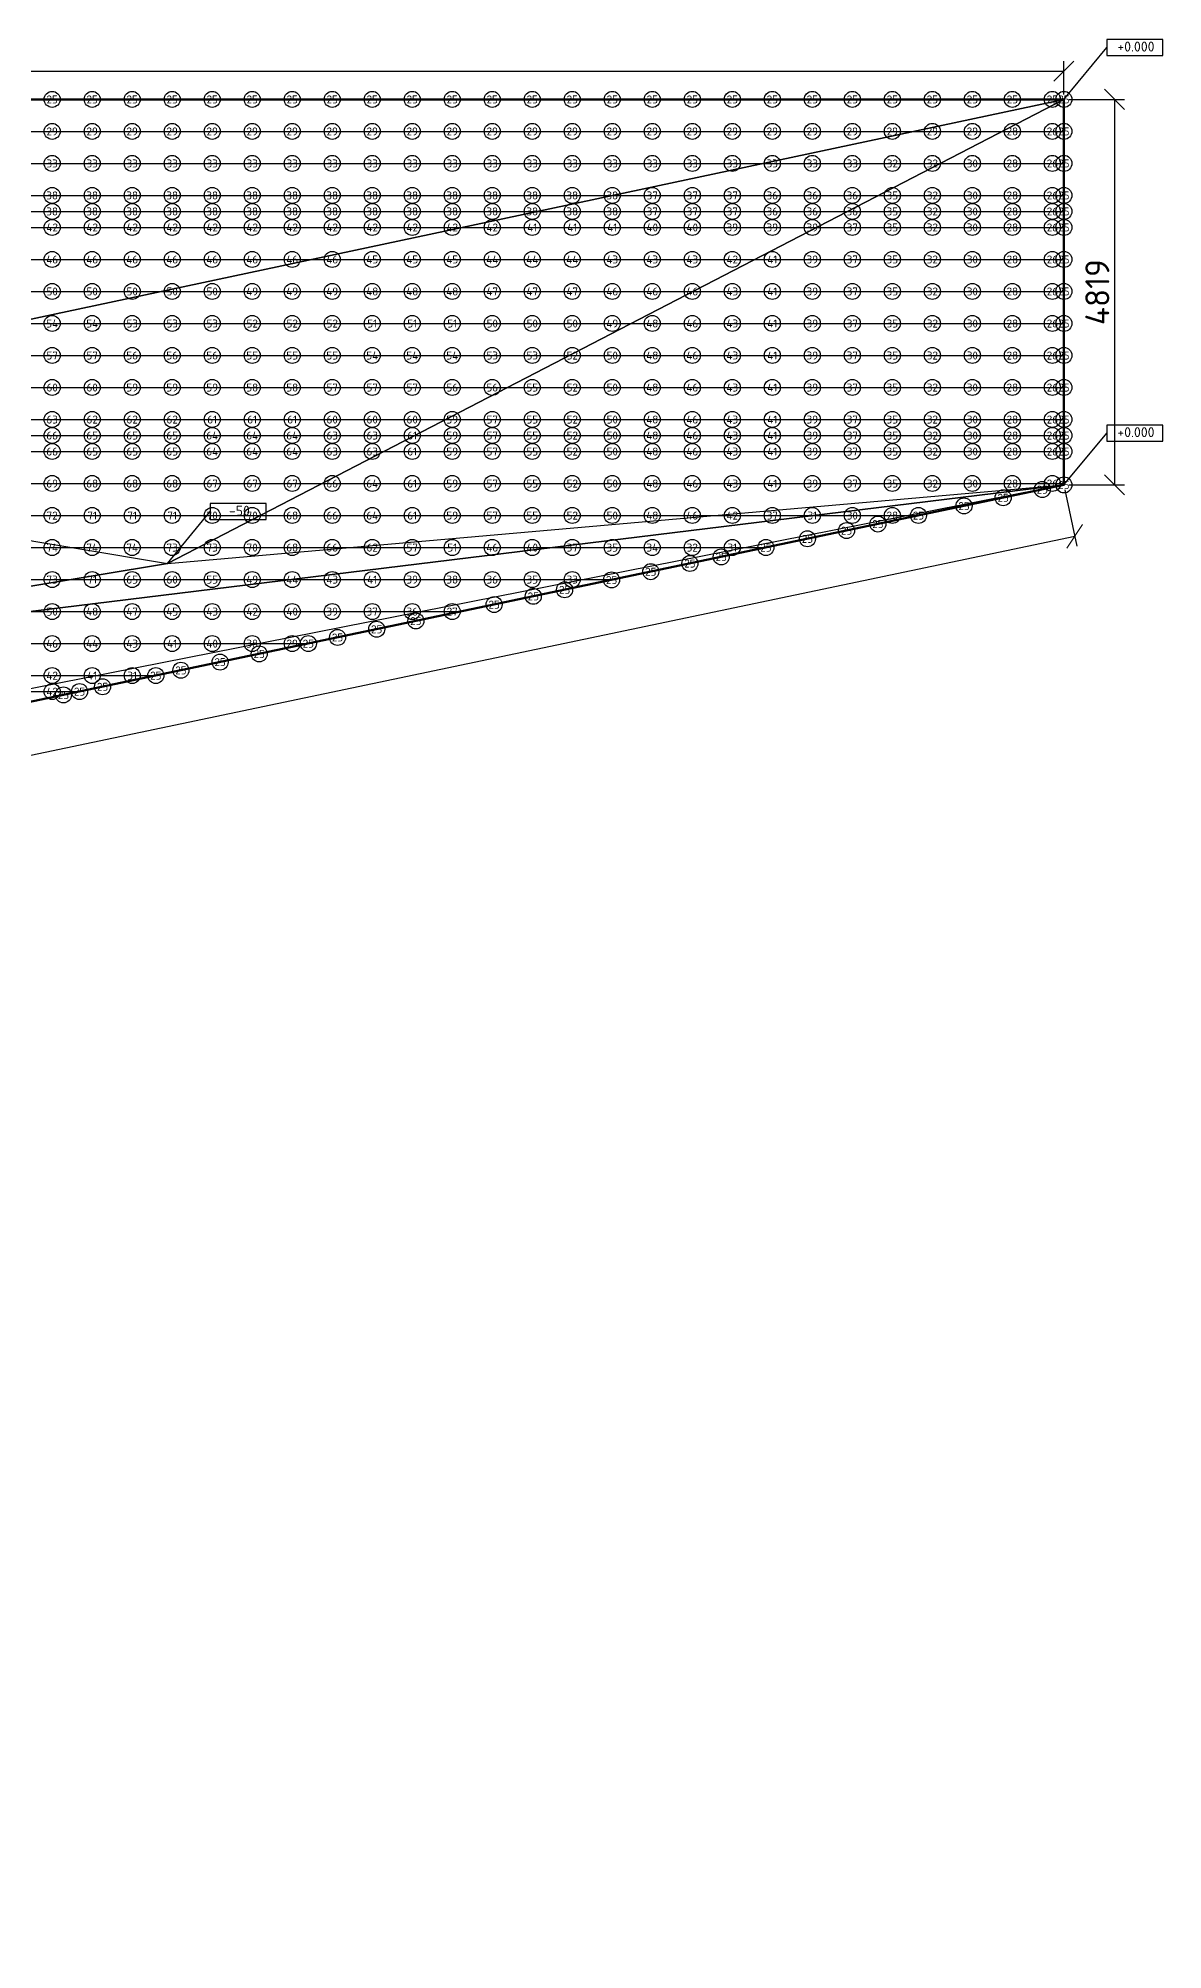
# Model space of a CAD drawing. Header units: millimetres. Extents: x 3543 to 412546, y -146359 to 38454.
# Drawn here: x 286185 to 300239, y -45965 to -22078 of the extents above; entities that cross this region are included whole.
import ezdxf
from ezdxf.enums import TextEntityAlignment as Align

# ---------------------------------------------------------------- set-up
doc = ezdxf.new("R2010")
doc.units = ezdxf.units.MM
doc.layers.add('контур', color=1, linetype='Continuous', lineweight=50)
doc.layers.add('размеры', color=7, linetype='Continuous', lineweight=5)
for name, color, linetype in [('линии_высот', 4, 'Continuous'), ('опоры_текстvb', 7, 'Continuous'), ('опорыvb', 7, 'Continuous'), ('сеткаvb', 8, 'Continuous')]:
    doc.layers.add(name, color=color, linetype=linetype)
doc.styles.add('isocpeur', font='isocpeur.ttf')
doc.dimstyles.new('ISO-25', dxfattribs={"dimtxt": 2.5, "dimasz": 2.5, "dimexe": 1.25, "dimexo": 0.625, "dimtad": 1, "dimdec": 0, "dimtxsty": 'isocpeur', "dimblk": 'OBLIQUE', "dimcen": 2.5, "dimadec": 0, "dimazin": 0, "dimtfac": 1, "dimtdec": 0, "dimtmove": 0, "dimatfit": 3, "dimfxl": 1, "dimarcsym": 0})

# ---------------------------------------------------------------- blocks, each defined once
blk = doc.blocks.new('otmetka_oporvb')
at = {"linetype": 'ByBlock', "lineweight": -2}
blk.add_hatch(color=0, dxfattribs=at).paths.add_polyline_path([(-38, -32, 1), (38, 32, 1)])
at = {"color": 0, "linetype": 'ByBlock', "lineweight": -2}
blk.add_line((0, 0), (2142, 2596), dxfattribs=at)
at = {"color": 0}
blk.add_lwpolyline([(2142, 2196), (4942, 2196), (4942, 2996), (2142, 2996)], close=True, dxfattribs=at)
at = {"color": 0, "linetype": 'ByBlock', "lineweight": -2, "style": 'isocpeur'}
blk.add_attdef('OTM', text='', height=500, dxfattribs=at).set_placement((3600, 2639), align=Align.MIDDLE_CENTER)
blk = doc.blocks.new('opor_symbPRO')
at = {"color": 0, "ltscale": 20}
blk.add_circle((0, 0), 100, dxfattribs=at)
at = {"layer": 'опоры_текстvb', "color": 0, "linetype": 'ByBlock', "lineweight": -2, "style": 'isocpeur'}
blk.add_attdef('COL', text='', height=100, dxfattribs=at).set_placement((0, -1), align=Align.MIDDLE_CENTER)
blk = doc.blocks.new('_OBLIQUE')
at = {"color": 0, "linetype": 'ByBlock'}
blk.add_line((-0.5, -0.5), (0.5, 0.5), dxfattribs=at)
blk = doc.blocks.new('*D35')
at = {"layer": 'Defpoints', "color": 0, "transparency": 16777216}
for p in [(299003, -22488), (261341, -22842), (299003, -22842)]:
    blk.add_point(p, dxfattribs=at)
at = {"layer": 'размеры', "color": 0, "lineweight": -2, "transparency": 16777216}
for p, q in [((261341, -22780), (261341, -22363)), ((299003, -22780), (299003, -22363)), ((261341, -22488), (299003, -22488))]:
    blk.add_line(p, q, dxfattribs=at)
at = {"layer": 'размеры', "color": 0, "lineweight": -2, "transparency": 16777216, "xscale": 250, "yscale": 250, "zscale": 250, "rotation": 180}
blk.add_blockref('_OBLIQUE', (261341, -22488), dxfattribs=at)
at = {"layer": 'размеры', "color": 0, "lineweight": -2, "transparency": 16777216, "xscale": 250, "yscale": 250, "zscale": 250}
blk.add_blockref('_OBLIQUE', (299003, -22488), dxfattribs=at)
at = {"layer": 'размеры', "color": 0, "transparency": 16777216, "insert": (280172, -22275), "char_height": 300, "attachment_point": 5, "style": 'isocpeur'}
blk.add_mtext('37662', dxfattribs=at)
blk = doc.blocks.new('*D36')
at = {"layer": 'Defpoints', "color": 0, "transparency": 16777216}
for p in [(299003, -22842), (299003, -27661), (299634, -27661)]:
    blk.add_point(p, dxfattribs=at)
at = {"layer": 'размеры', "color": 0, "lineweight": -2, "transparency": 16777216}
for p, q in [((299066, -22842), (299759, -22842)), ((299634, -22842), (299634, -27661)), ((299066, -27661), (299759, -27661))]:
    blk.add_line(p, q, dxfattribs=at)
at = {"layer": 'размеры', "color": 0, "lineweight": -2, "transparency": 16777216, "xscale": 250, "yscale": 250, "zscale": 250}
for p, rotation in [((299634, -22842), 90), ((299634, -27661), 270)]:
    blk.add_blockref('_OBLIQUE', p, dxfattribs=dict(at, rotation=rotation))
at = {"layer": 'размеры', "color": 0, "transparency": 16777216, "insert": (299421, -25251), "char_height": 300, "attachment_point": 5, "rotation": 90, "style": 'isocpeur'}
blk.add_mtext('4819', dxfattribs=at)
blk = doc.blocks.new('*D37')
at = {"layer": 'Defpoints', "color": 0, "transparency": 16777216}
for p in [(299003, -27661), (215545, -45174), (215680, -45817)]:
    blk.add_point(p, dxfattribs=at)
at = {"layer": 'размеры', "color": 0, "lineweight": -2, "transparency": 16777216}
for p, q in [((299016, -27722), (299164, -28426)), ((299138, -28304), (215680, -45817)), ((215558, -45235), (215706, -45939))]:
    blk.add_line(p, q, dxfattribs=at)
at = {"layer": 'размеры', "color": 0, "lineweight": -2, "transparency": 16777216, "xscale": 250, "yscale": 250, "zscale": 250}
for p, rotation in [((299138, -28304), 11.85098422200823), ((215680, -45817), 191.8509842220083)]:
    blk.add_blockref('_OBLIQUE', p, dxfattribs=dict(at, rotation=rotation))
at = {"layer": 'размеры', "color": 0, "transparency": 16777216, "insert": (257365, -36852), "char_height": 300, "attachment_point": 5, "rotation": 11.851, "style": 'isocpeur'}
blk.add_mtext('85276', dxfattribs=at)

msp = doc.modelspace()

# ---------------------------------------------------------------- linework, layer by layer
at = {"layer": 'контур', "linetype": 'Continuous'}
msp.add_lwpolyline([(215545, -45173.6), (210858.8, -22842.2), (229841.6, -22842.2), (229841.6, -32939.6), (261341.5, -32939.6), (261341.5, -22842.2), (299003.2, -22842.2), (299003.2, -27660.7)], close=True, dxfattribs=at)
at = {"layer": 'линии_высот'}
msp.add_line((215545, -45173.6), (299003.2, -27660.7), dxfattribs=at)
for points in [[(261341.5, -22842.2), (278807.8, -27138), (299003.2, -22842.2)], [(278807.8, -27138), (287798.8, -28642.6), (299003.2, -22842.2)], [(287798.8, -28642.6), (299003.2, -27660.7), (299003.2, -22842.2)], [(278805.8, -30132.2), (278807.8, -27138), (287798.8, -28642.6)], [(252298.9, -36875.6), (215545, -45173.6), (299003.2, -27660.7)], [(252298.9, -36875.6), (278805.8, -30132.2), (299003.2, -27660.7)], [(278805.8, -30132.2), (287798.8, -28642.6), (299003.2, -27660.7)]]:
    msp.add_lwpolyline(points, close=True, dxfattribs=at)
at = {"layer": 'сеткаvb'}
for p, q in [((261341.5, -22842.2), (299003.2, -22842.2)), ((261341.5, -23242.2), (299003.2, -23242.2)), ((261341.5, -23642.2), (299003.2, -23642.2)), ((261341.5, -24042.2), (299003.2, -24042.2)), ((261341.5, -24242.2), (299003.2, -24242.2)), ((261341.5, -24442.2), (299003.2, -24442.2)), ((269815.3, -24842.2), (299003.2, -24842.2)), ((269815.3, -25242.2), (299003.2, -25242.2)), ((269815.3, -25642.2), (299003.2, -25642.2)), ((269815.3, -26042.2), (299003.2, -26042.2)), ((269815.3, -26442.2), (299003.2, -26442.2)), ((269815.3, -26842.2), (299003.2, -26842.2)), ((269815.3, -27042.2), (299003.2, -27042.2)), ((269815.3, -27242.2), (299003.2, -27242.2)), ((269815.3, -27642.2), (299003.2, -27642.2)), ((269815.3, -28042.2), (297185.4, -28042.2)), ((269815.3, -28442.2), (295279.2, -28442.2)), ((261341.5, -28842.2), (293372.9, -28842.2)), ((261341.5, -29242.2), (291466.7, -29242.2)), ((261341.5, -29642.2), (289560.5, -29642.2)), ((261341.5, -30042.2), (287654.3, -30042.2)), ((261341.5, -30242.2), (286701.2, -30242.2))]:
    msp.add_line(p, q, dxfattribs=at)

# ---------------------------------------------------------------- block references
at = {"xscale": 0.25, "yscale": 0.25, "zscale": 0.25}
for p, values in [((299003.2, -22842.2), {'OTM': '+0.000'}), ((299003.2, -27660.7), {'OTM': '+0.000'}), ((287798.8, -28642.6), {'OTM': '-50'})]:
    msp.add_blockref('otmetka_oporvb', p, dxfattribs=at).add_auto_attribs(values)
at = {"layer": 'опорыvb', "color": 1}
for p, values in [((286358.8, -22842.2), {'COL': '25'}), ((286858.8, -22842.2), {'COL': '25'}), ((287358.8, -22842.2), {'COL': '25'}), ((287858.8, -22842.2), {'COL': '25'}), ((288358.8, -22842.2), {'COL': '25'}), ((288858.8, -22842.2), {'COL': '25'}), ((289358.8, -22842.2), {'COL': '25'}), ((289858.8, -22842.2), {'COL': '25'}), ((290358.8, -22842.2), {'COL': '25'}), ((290858.8, -22842.2), {'COL': '25'}), ((291358.8, -22842.2), {'COL': '25'}), ((291858.8, -22842.2), {'COL': '25'}), ((292358.8, -22842.2), {'COL': '25'}), ((292858.8, -22842.2), {'COL': '25'}), ((293358.8, -22842.2), {'COL': '25'}), ((293858.8, -22842.2), {'COL': '25'}), ((294358.8, -22842.2), {'COL': '25'}), ((294858.8, -22842.2), {'COL': '25'}), ((295358.8, -22842.2), {'COL': '25'}), ((295858.8, -22842.2), {'COL': '25'}), ((296358.8, -22842.2), {'COL': '25'}), ((296858.8, -22842.2), {'COL': '25'}), ((297358.8, -22842.2), {'COL': '25'}), ((297858.8, -22842.2), {'COL': '25'}), ((298358.8, -22842.2), {'COL': '25'}), ((298858.8, -22842.2), {'COL': '25'}), ((299003.2, -22842.2), {'COL': '25'}), ((286358.8, -23242.2), {'COL': '29'}), ((286858.8, -23242.2), {'COL': '29'}), ((287358.8, -23242.2), {'COL': '29'}), ((287858.8, -23242.2), {'COL': '29'}), ((288358.8, -23242.2), {'COL': '29'}), ((288858.8, -23242.2), {'COL': '29'}), ((289358.8, -23242.2), {'COL': '29'}), ((289858.8, -23242.2), {'COL': '29'}), ((290358.8, -23242.2), {'COL': '29'}), ((290858.8, -23242.2), {'COL': '29'}), ((291358.8, -23242.2), {'COL': '29'}), ((291858.8, -23242.2), {'COL': '29'}), ((292358.8, -23242.2), {'COL': '29'}), ((292858.8, -23242.2), {'COL': '29'}), ((293358.8, -23242.2), {'COL': '29'}), ((293858.8, -23242.2), {'COL': '29'}), ((294358.8, -23242.2), {'COL': '29'}), ((294858.8, -23242.2), {'COL': '29'}), ((295358.8, -23242.2), {'COL': '29'}), ((295858.8, -23242.2), {'COL': '29'}), ((296358.8, -23242.2), {'COL': '29'}), ((296858.8, -23242.2), {'COL': '29'}), ((297358.8, -23242.2), {'COL': '29'}), ((297858.8, -23242.2), {'COL': '29'}), ((298358.8, -23242.2), {'COL': '28'}), ((298858.8, -23242.2), {'COL': '26'}), ((299003.2, -23242.2), {'COL': '25'}), ((286358.8, -23642.2), {'COL': '33'}), ((286858.8, -23642.2), {'COL': '33'}), ((287358.8, -23642.2), {'COL': '33'}), ((287858.8, -23642.2), {'COL': '33'}), ((288358.8, -23642.2), {'COL': '33'}), ((288858.8, -23642.2), {'COL': '33'}), ((289358.8, -23642.2), {'COL': '33'}), ((289858.8, -23642.2), {'COL': '33'}), ((290358.8, -23642.2), {'COL': '33'}), ((290858.8, -23642.2), {'COL': '33'}), ((291358.8, -23642.2), {'COL': '33'}), ((291858.8, -23642.2), {'COL': '33'}), ((292358.8, -23642.2), {'COL': '33'}), ((292858.8, -23642.2), {'COL': '33'}), ((293358.8, -23642.2), {'COL': '33'}), ((293858.8, -23642.2), {'COL': '33'}), ((294358.8, -23642.2), {'COL': '33'}), ((294858.8, -23642.2), {'COL': '33'}), ((295358.8, -23642.2), {'COL': '33'}), ((295858.8, -23642.2), {'COL': '33'}), ((296358.8, -23642.2), {'COL': '33'}), ((296858.8, -23642.2), {'COL': '32'}), ((297358.8, -23642.2), {'COL': '32'}), ((297858.8, -23642.2), {'COL': '30'}), ((298358.8, -23642.2), {'COL': '28'}), ((298858.8, -23642.2), {'COL': '26'}), ((299003.2, -23642.2), {'COL': '25'}), ((297358.8, -24042.2), {'COL': '32'}), ((297858.8, -24042.2), {'COL': '30'}), ((298358.8, -24042.2), {'COL': '28'}), ((298858.8, -24042.2), {'COL': '26'}), ((299003.2, -24042.2), {'COL': '25'}), ((297358.8, -24242.2), {'COL': '32'}), ((297358.8, -24442.2), {'COL': '32'}), ((297858.8, -24242.2), {'COL': '30'}), ((297858.8, -24442.2), {'COL': '30'}), ((298358.8, -24242.2), {'COL': '28'}), ((298358.8, -24442.2), {'COL': '28'}), ((298858.8, -24242.2), {'COL': '26'}), ((298858.8, -24442.2), {'COL': '26'}), ((299003.2, -24242.2), {'COL': '25'}), ((299003.2, -24442.2), {'COL': '25'}), ((297358.8, -24842.2), {'COL': '32'}), ((297858.8, -24842.2), {'COL': '30'}), ((298358.8, -24842.2), {'COL': '28'}), ((298858.8, -24842.2), {'COL': '26'}), ((299003.2, -24842.2), {'COL': '25'}), ((297358.8, -25242.2), {'COL': '32'}), ((297858.8, -25242.2), {'COL': '30'}), ((298358.8, -25242.2), {'COL': '28'}), ((298858.8, -25242.2), {'COL': '26'}), ((299003.2, -25242.2), {'COL': '25'}), ((297358.8, -25642.2), {'COL': '32'}), ((297858.8, -25642.2), {'COL': '30'}), ((298358.8, -25642.2), {'COL': '28'}), ((298858.8, -25642.2), {'COL': '26'}), ((299003.2, -25642.2), {'COL': '25'}), ((297358.8, -26042.2), {'COL': '32'}), ((297858.8, -26042.2), {'COL': '30'}), ((298358.8, -26042.2), {'COL': '28'}), ((298858.8, -26042.2), {'COL': '26'}), ((299003.2, -26042.2), {'COL': '25'}), ((297358.8, -26442.2), {'COL': '32'}), ((297858.8, -26442.2), {'COL': '30'}), ((298358.8, -26442.2), {'COL': '28'}), ((298858.8, -26442.2), {'COL': '26'}), ((299003.2, -26442.2), {'COL': '25'}), ((297358.8, -26842.2), {'COL': '32'}), ((297858.8, -26842.2), {'COL': '30'}), ((298358.8, -26842.2), {'COL': '28'}), ((298858.8, -26842.2), {'COL': '26'}), ((299003.2, -26842.2), {'COL': '25'}), ((297358.8, -27042.2), {'COL': '32'}), ((297858.8, -27042.2), {'COL': '30'}), ((298358.8, -27042.2), {'COL': '28'}), ((298858.8, -27042.2), {'COL': '26'}), ((299003.2, -27042.2), {'COL': '25'}), ((297358.8, -27242.2), {'COL': '32'}), ((297858.8, -27242.2), {'COL': '30'}), ((298358.8, -27242.2), {'COL': '28'}), ((298858.8, -27242.2), {'COL': '26'}), ((299003.2, -27242.2), {'COL': '25'}), ((297358.8, -27642.2), {'COL': '32'}), ((297858.8, -27642.2), {'COL': '30'}), ((298358.8, -27642.2), {'COL': '28'}), ((298733.2, -27717.4), {'COL': '25'}), ((298858.8, -27642.2), {'COL': '26'}), ((299003.2, -27660.7), {'COL': '25'}), ((295858.8, -28042.2), {'COL': '31'}), ((296358.8, -28042.2), {'COL': '30'}), ((296858.8, -28042.2), {'COL': '28'}), ((297185.4, -28042.2), {'COL': '25'}), ((297754.5, -27922.7), {'COL': '25'}), ((298243.9, -27820), {'COL': '25'}), ((296286.5, -28230.8), {'COL': '25'}), ((296678, -28148.6), {'COL': '25'}), ((293858.8, -28442.2), {'COL': '34'}), ((294358.8, -28442.2), {'COL': '32'}), ((294858.8, -28442.2), {'COL': '31'}), ((295279.2, -28442.2), {'COL': '25'}), ((295797.2, -28333.5), {'COL': '25'}), ((293839.8, -28744.2), {'COL': '25'}), ((294329.1, -28641.5), {'COL': '25'}), ((294720.6, -28559.4), {'COL': '25'}), ((292763.3, -28970.1), {'COL': '25'}), ((292858.8, -28842.2), {'COL': '33'}), ((293350.5, -28846.9), {'COL': '25'}), ((291882.4, -29154.9), {'COL': '25'}), ((292371.8, -29052.2), {'COL': '25'}), ((290414.4, -29463), {'COL': '25'}), ((290903.8, -29360.3), {'COL': '25'}), ((291358.8, -29242.2), {'COL': '27'}), ((289358.8, -29642.2), {'COL': '29'}), ((289560.5, -29642.2), {'COL': '25'}), ((289925.1, -29565.7), {'COL': '25'}), ((288457, -29873.7), {'COL': '25'}), ((288946.4, -29771), {'COL': '25'}), ((286989, -30181.8), {'COL': '25'}), ((287358.8, -30042.2), {'COL': '31'}), ((287654.3, -30042.2), {'COL': '25'}), ((287967.7, -29976.4), {'COL': '25'}), ((286499.7, -30284.4), {'COL': '25'}), ((286701.2, -30242.2), {'COL': '25'})]:
    msp.add_blockref('opor_symbPRO', p, dxfattribs=at).add_auto_attribs(values)
at = {"layer": 'опорыvb', "color": 92}
for p, values in [((286358.8, -24042.2), {'COL': '38'}), ((286858.8, -24042.2), {'COL': '38'}), ((287358.8, -24042.2), {'COL': '38'}), ((287858.8, -24042.2), {'COL': '38'}), ((288358.8, -24042.2), {'COL': '38'}), ((288858.8, -24042.2), {'COL': '38'}), ((289358.8, -24042.2), {'COL': '38'}), ((289858.8, -24042.2), {'COL': '38'}), ((290358.8, -24042.2), {'COL': '38'}), ((290858.8, -24042.2), {'COL': '38'}), ((291358.8, -24042.2), {'COL': '38'}), ((291858.8, -24042.2), {'COL': '38'}), ((292358.8, -24042.2), {'COL': '38'}), ((292858.8, -24042.2), {'COL': '38'}), ((293358.8, -24042.2), {'COL': '38'}), ((293858.8, -24042.2), {'COL': '37'}), ((294358.8, -24042.2), {'COL': '37'}), ((294858.8, -24042.2), {'COL': '37'}), ((295358.8, -24042.2), {'COL': '36'}), ((295858.8, -24042.2), {'COL': '36'}), ((296358.8, -24042.2), {'COL': '36'}), ((296858.8, -24042.2), {'COL': '35'}), ((286358.8, -24242.2), {'COL': '38'}), ((286358.8, -24442.2), {'COL': '42'}), ((286858.8, -24242.2), {'COL': '38'}), ((286858.8, -24442.2), {'COL': '42'}), ((287358.8, -24242.2), {'COL': '38'}), ((287358.8, -24442.2), {'COL': '42'}), ((287858.8, -24242.2), {'COL': '38'}), ((287858.8, -24442.2), {'COL': '42'}), ((288358.8, -24242.2), {'COL': '38'}), ((288358.8, -24442.2), {'COL': '42'}), ((288858.8, -24242.2), {'COL': '38'}), ((288858.8, -24442.2), {'COL': '42'}), ((289358.8, -24242.2), {'COL': '38'}), ((289358.8, -24442.2), {'COL': '42'}), ((289858.8, -24242.2), {'COL': '38'}), ((289858.8, -24442.2), {'COL': '42'}), ((290358.8, -24242.2), {'COL': '38'}), ((290358.8, -24442.2), {'COL': '42'}), ((290858.8, -24242.2), {'COL': '38'}), ((290858.8, -24442.2), {'COL': '42'}), ((291358.8, -24242.2), {'COL': '38'}), ((291358.8, -24442.2), {'COL': '42'}), ((291858.8, -24242.2), {'COL': '38'}), ((291858.8, -24442.2), {'COL': '42'}), ((292358.8, -24242.2), {'COL': '38'}), ((292358.8, -24442.2), {'COL': '41'}), ((292858.8, -24242.2), {'COL': '38'}), ((292858.8, -24442.2), {'COL': '41'}), ((293358.8, -24242.2), {'COL': '38'}), ((293358.8, -24442.2), {'COL': '41'}), ((293858.8, -24242.2), {'COL': '37'}), ((293858.8, -24442.2), {'COL': '40'}), ((294358.8, -24242.2), {'COL': '37'}), ((294358.8, -24442.2), {'COL': '40'}), ((294858.8, -24242.2), {'COL': '37'}), ((294858.8, -24442.2), {'COL': '39'}), ((295358.8, -24242.2), {'COL': '36'}), ((295358.8, -24442.2), {'COL': '39'}), ((295858.8, -24242.2), {'COL': '36'}), ((295858.8, -24442.2), {'COL': '39'}), ((296358.8, -24242.2), {'COL': '36'}), ((296358.8, -24442.2), {'COL': '37'}), ((296858.8, -24242.2), {'COL': '35'}), ((296858.8, -24442.2), {'COL': '35'}), ((286358.8, -24842.2), {'COL': '46'}), ((286858.8, -24842.2), {'COL': '46'}), ((287358.8, -24842.2), {'COL': '46'}), ((287858.8, -24842.2), {'COL': '46'}), ((288358.8, -24842.2), {'COL': '46'}), ((288858.8, -24842.2), {'COL': '46'}), ((289358.8, -24842.2), {'COL': '46'}), ((289858.8, -24842.2), {'COL': '46'}), ((290358.8, -24842.2), {'COL': '45'}), ((290858.8, -24842.2), {'COL': '45'}), ((291358.8, -24842.2), {'COL': '45'}), ((291858.8, -24842.2), {'COL': '44'}), ((292358.8, -24842.2), {'COL': '44'}), ((292858.8, -24842.2), {'COL': '44'}), ((293358.8, -24842.2), {'COL': '43'}), ((293858.8, -24842.2), {'COL': '43'}), ((294358.8, -24842.2), {'COL': '43'}), ((294858.8, -24842.2), {'COL': '42'}), ((295358.8, -24842.2), {'COL': '41'}), ((295858.8, -24842.2), {'COL': '39'}), ((296358.8, -24842.2), {'COL': '37'}), ((296858.8, -24842.2), {'COL': '35'}), ((288858.8, -25242.2), {'COL': '49'}), ((289358.8, -25242.2), {'COL': '49'}), ((289858.8, -25242.2), {'COL': '49'}), ((290358.8, -25242.2), {'COL': '48'}), ((290858.8, -25242.2), {'COL': '48'}), ((291358.8, -25242.2), {'COL': '48'}), ((291858.8, -25242.2), {'COL': '47'}), ((292358.8, -25242.2), {'COL': '47'}), ((292858.8, -25242.2), {'COL': '47'}), ((293358.8, -25242.2), {'COL': '46'}), ((293858.8, -25242.2), {'COL': '46'}), ((294358.8, -25242.2), {'COL': '46'}), ((294858.8, -25242.2), {'COL': '43'}), ((295358.8, -25242.2), {'COL': '41'}), ((295858.8, -25242.2), {'COL': '39'}), ((296358.8, -25242.2), {'COL': '37'}), ((296858.8, -25242.2), {'COL': '35'}), ((293358.8, -25642.2), {'COL': '49'}), ((293858.8, -25642.2), {'COL': '48'}), ((294358.8, -25642.2), {'COL': '46'}), ((294858.8, -25642.2), {'COL': '43'}), ((295358.8, -25642.2), {'COL': '41'}), ((295858.8, -25642.2), {'COL': '39'}), ((296358.8, -25642.2), {'COL': '37'}), ((296858.8, -25642.2), {'COL': '35'}), ((293858.8, -26042.2), {'COL': '48'}), ((294358.8, -26042.2), {'COL': '46'}), ((294858.8, -26042.2), {'COL': '43'}), ((295358.8, -26042.2), {'COL': '41'}), ((295858.8, -26042.2), {'COL': '39'}), ((296358.8, -26042.2), {'COL': '37'}), ((296858.8, -26042.2), {'COL': '35'}), ((293858.8, -26442.2), {'COL': '48'}), ((294358.8, -26442.2), {'COL': '46'}), ((294858.8, -26442.2), {'COL': '43'}), ((295358.8, -26442.2), {'COL': '41'}), ((295858.8, -26442.2), {'COL': '39'}), ((296358.8, -26442.2), {'COL': '37'}), ((296858.8, -26442.2), {'COL': '35'}), ((293858.8, -26842.2), {'COL': '48'}), ((294358.8, -26842.2), {'COL': '46'}), ((294858.8, -26842.2), {'COL': '43'}), ((295358.8, -26842.2), {'COL': '41'}), ((295858.8, -26842.2), {'COL': '39'}), ((296358.8, -26842.2), {'COL': '37'}), ((296858.8, -26842.2), {'COL': '35'}), ((293858.8, -27042.2), {'COL': '48'}), ((294358.8, -27042.2), {'COL': '46'}), ((294858.8, -27042.2), {'COL': '43'}), ((295358.8, -27042.2), {'COL': '41'}), ((295858.8, -27042.2), {'COL': '39'}), ((296358.8, -27042.2), {'COL': '37'}), ((296858.8, -27042.2), {'COL': '35'}), ((293858.8, -27242.2), {'COL': '48'}), ((294358.8, -27242.2), {'COL': '46'}), ((294858.8, -27242.2), {'COL': '43'}), ((295358.8, -27242.2), {'COL': '41'}), ((295858.8, -27242.2), {'COL': '39'}), ((296358.8, -27242.2), {'COL': '37'}), ((296858.8, -27242.2), {'COL': '35'}), ((293858.8, -27642.2), {'COL': '48'}), ((294358.8, -27642.2), {'COL': '46'}), ((294858.8, -27642.2), {'COL': '43'}), ((295358.8, -27642.2), {'COL': '41'}), ((295858.8, -27642.2), {'COL': '39'}), ((296358.8, -27642.2), {'COL': '37'}), ((296858.8, -27642.2), {'COL': '35'}), ((293858.8, -28042.2), {'COL': '48'}), ((294358.8, -28042.2), {'COL': '46'}), ((294858.8, -28042.2), {'COL': '42'}), ((295358.8, -28042.2), {'COL': '37'}), ((291858.8, -28442.2), {'COL': '46'}), ((292358.8, -28442.2), {'COL': '40'}), ((292858.8, -28442.2), {'COL': '37'}), ((293358.8, -28442.2), {'COL': '35'}), ((288858.8, -28842.2), {'COL': '49'}), ((289358.8, -28842.2), {'COL': '44'}), ((289858.8, -28842.2), {'COL': '43'}), ((290358.8, -28842.2), {'COL': '41'}), ((290858.8, -28842.2), {'COL': '39'}), ((291358.8, -28842.2), {'COL': '38'}), ((291858.8, -28842.2), {'COL': '36'}), ((292358.8, -28842.2), {'COL': '35'}), ((286858.8, -29242.2), {'COL': '48'}), ((287358.8, -29242.2), {'COL': '47'}), ((287858.8, -29242.2), {'COL': '45'}), ((288358.8, -29242.2), {'COL': '43'}), ((288858.8, -29242.2), {'COL': '42'}), ((289358.8, -29242.2), {'COL': '40'}), ((289858.8, -29242.2), {'COL': '39'}), ((290358.8, -29242.2), {'COL': '37'}), ((290858.8, -29242.2), {'COL': '36'}), ((286358.8, -29642.2), {'COL': '46'}), ((286858.8, -29642.2), {'COL': '44'}), ((287358.8, -29642.2), {'COL': '43'}), ((287858.8, -29642.2), {'COL': '41'}), ((288358.8, -29642.2), {'COL': '40'}), ((288858.8, -29642.2), {'COL': '38'}), ((286358.8, -30042.2), {'COL': '42'}), ((286858.8, -30042.2), {'COL': '41'}), ((286358.8, -30242.2), {'COL': '42'})]:
    msp.add_blockref('opor_symbPRO', p, dxfattribs=at).add_auto_attribs(values)
at = {"layer": 'опорыvb', "color": 131}
for p, values in [((286358.8, -25242.2), {'COL': '50'}), ((286858.8, -25242.2), {'COL': '50'}), ((287358.8, -25242.2), {'COL': '50'}), ((287858.8, -25242.2), {'COL': '50'}), ((288358.8, -25242.2), {'COL': '50'}), ((286358.8, -25642.2), {'COL': '54'}), ((286858.8, -25642.2), {'COL': '54'}), ((287358.8, -25642.2), {'COL': '53'}), ((287858.8, -25642.2), {'COL': '53'}), ((288358.8, -25642.2), {'COL': '53'}), ((288858.8, -25642.2), {'COL': '52'}), ((289358.8, -25642.2), {'COL': '52'}), ((289858.8, -25642.2), {'COL': '52'}), ((290358.8, -25642.2), {'COL': '51'}), ((290858.8, -25642.2), {'COL': '51'}), ((291358.8, -25642.2), {'COL': '51'}), ((291858.8, -25642.2), {'COL': '50'}), ((292358.8, -25642.2), {'COL': '50'}), ((292858.8, -25642.2), {'COL': '50'}), ((286358.8, -26042.2), {'COL': '57'}), ((286858.8, -26042.2), {'COL': '57'}), ((287358.8, -26042.2), {'COL': '56'}), ((287858.8, -26042.2), {'COL': '56'}), ((288358.8, -26042.2), {'COL': '56'}), ((288858.8, -26042.2), {'COL': '55'}), ((289358.8, -26042.2), {'COL': '55'}), ((289858.8, -26042.2), {'COL': '55'}), ((290358.8, -26042.2), {'COL': '54'}), ((290858.8, -26042.2), {'COL': '54'}), ((291358.8, -26042.2), {'COL': '54'}), ((291858.8, -26042.2), {'COL': '53'}), ((292358.8, -26042.2), {'COL': '53'}), ((292858.8, -26042.2), {'COL': '52'}), ((293358.8, -26042.2), {'COL': '50'}), ((286358.8, -26442.2), {'COL': '60'}), ((286858.8, -26442.2), {'COL': '60'}), ((287358.8, -26442.2), {'COL': '59'}), ((287858.8, -26442.2), {'COL': '59'}), ((288358.8, -26442.2), {'COL': '59'}), ((288858.8, -26442.2), {'COL': '58'}), ((289358.8, -26442.2), {'COL': '58'}), ((289858.8, -26442.2), {'COL': '57'}), ((290358.8, -26442.2), {'COL': '57'}), ((290858.8, -26442.2), {'COL': '57'}), ((291358.8, -26442.2), {'COL': '56'}), ((291858.8, -26442.2), {'COL': '56'}), ((292358.8, -26442.2), {'COL': '55'}), ((292858.8, -26442.2), {'COL': '52'}), ((293358.8, -26442.2), {'COL': '50'}), ((286358.8, -26842.2), {'COL': '63'}), ((286858.8, -26842.2), {'COL': '62'}), ((287358.8, -26842.2), {'COL': '62'}), ((287858.8, -26842.2), {'COL': '62'}), ((288358.8, -26842.2), {'COL': '61'}), ((288858.8, -26842.2), {'COL': '61'}), ((289358.8, -26842.2), {'COL': '61'}), ((289858.8, -26842.2), {'COL': '60'}), ((290358.8, -26842.2), {'COL': '60'}), ((290858.8, -26842.2), {'COL': '60'}), ((291358.8, -26842.2), {'COL': '59'}), ((291858.8, -26842.2), {'COL': '57'}), ((292358.8, -26842.2), {'COL': '55'}), ((292858.8, -26842.2), {'COL': '52'}), ((293358.8, -26842.2), {'COL': '50'}), ((286358.8, -27042.2), {'COL': '66'}), ((286858.8, -27042.2), {'COL': '65'}), ((287358.8, -27042.2), {'COL': '65'}), ((287858.8, -27042.2), {'COL': '65'}), ((288358.8, -27042.2), {'COL': '64'}), ((288858.8, -27042.2), {'COL': '64'}), ((289358.8, -27042.2), {'COL': '64'}), ((289858.8, -27042.2), {'COL': '63'}), ((290358.8, -27042.2), {'COL': '63'}), ((290858.8, -27042.2), {'COL': '61'}), ((291358.8, -27042.2), {'COL': '59'}), ((291858.8, -27042.2), {'COL': '57'}), ((292358.8, -27042.2), {'COL': '55'}), ((292858.8, -27042.2), {'COL': '52'}), ((293358.8, -27042.2), {'COL': '50'}), ((286358.8, -27242.2), {'COL': '66'}), ((286858.8, -27242.2), {'COL': '65'}), ((287358.8, -27242.2), {'COL': '65'}), ((287858.8, -27242.2), {'COL': '65'}), ((288358.8, -27242.2), {'COL': '64'}), ((288858.8, -27242.2), {'COL': '64'}), ((289358.8, -27242.2), {'COL': '64'}), ((289858.8, -27242.2), {'COL': '63'}), ((290358.8, -27242.2), {'COL': '63'}), ((290858.8, -27242.2), {'COL': '61'}), ((291358.8, -27242.2), {'COL': '59'}), ((291858.8, -27242.2), {'COL': '57'}), ((292358.8, -27242.2), {'COL': '55'}), ((292858.8, -27242.2), {'COL': '52'}), ((293358.8, -27242.2), {'COL': '50'}), ((286358.8, -27642.2), {'COL': '69'}), ((286858.8, -27642.2), {'COL': '68'}), ((287358.8, -27642.2), {'COL': '68'}), ((287858.8, -27642.2), {'COL': '68'}), ((288358.8, -27642.2), {'COL': '67'}), ((288858.8, -27642.2), {'COL': '67'}), ((289358.8, -27642.2), {'COL': '67'}), ((289858.8, -27642.2), {'COL': '66'}), ((290358.8, -27642.2), {'COL': '64'}), ((290858.8, -27642.2), {'COL': '61'}), ((291358.8, -27642.2), {'COL': '59'}), ((291858.8, -27642.2), {'COL': '57'}), ((292358.8, -27642.2), {'COL': '55'}), ((292858.8, -27642.2), {'COL': '52'}), ((293358.8, -27642.2), {'COL': '50'}), ((286358.8, -28042.2), {'COL': '72'}), ((286858.8, -28042.2), {'COL': '71'}), ((287358.8, -28042.2), {'COL': '71'}), ((287858.8, -28042.2), {'COL': '71'}), ((288358.8, -28042.2), {'COL': '70'}), ((288858.8, -28042.2), {'COL': '70'}), ((289358.8, -28042.2), {'COL': '68'}), ((289858.8, -28042.2), {'COL': '66'}), ((290358.8, -28042.2), {'COL': '64'}), ((290858.8, -28042.2), {'COL': '61'}), ((291358.8, -28042.2), {'COL': '59'}), ((291858.8, -28042.2), {'COL': '57'}), ((292358.8, -28042.2), {'COL': '55'}), ((292858.8, -28042.2), {'COL': '52'}), ((293358.8, -28042.2), {'COL': '50'}), ((286358.8, -28442.2), {'COL': '74'}), ((286858.8, -28442.2), {'COL': '74'}), ((287358.8, -28442.2), {'COL': '74'}), ((287858.8, -28442.2), {'COL': '73'}), ((288358.8, -28442.2), {'COL': '73'}), ((288858.8, -28442.2), {'COL': '70'}), ((289358.8, -28442.2), {'COL': '68'}), ((289858.8, -28442.2), {'COL': '66'}), ((290358.8, -28442.2), {'COL': '62'}), ((290858.8, -28442.2), {'COL': '57'}), ((291358.8, -28442.2), {'COL': '51'}), ((286358.8, -28842.2), {'COL': '73'}), ((286858.8, -28842.2), {'COL': '71'}), ((287358.8, -28842.2), {'COL': '65'}), ((287858.8, -28842.2), {'COL': '60'}), ((288358.8, -28842.2), {'COL': '55'}), ((286358.8, -29242.2), {'COL': '50'})]:
    msp.add_blockref('opor_symbPRO', p, dxfattribs=at).add_auto_attribs(values)

# ---------------------------------------------------------------- dimensions: what is measured, and where the dimension line sits
at = {"layer": 'размеры'}
dim = msp.add_linear_dim(base=(299003.2, -22487.8), p1=(261341.5, -22842.2), p2=(299003.2, -22842.2), dimstyle='ISO-25', dxfattribs=at)
dim.commit()
dim.dimension.update_dxf_attribs({"geometry": '*D35', "text_midpoint": (280172.3, -22275.3)})
dim = msp.add_linear_dim(base=(299633.7525, -27660.7137), p1=(299003.1704, -22842.1596), p2=(299003.1704, -27660.7137), angle=90, dimstyle='ISO-25', dxfattribs=at)
dim.commit()
dim.dimension.update_dxf_attribs({"geometry": '*D36', "text_midpoint": (299421.2525, -25251.4366)})
dim = msp.add_aligned_dim(p1=(299003.2, -27660.7), p2=(215545, -45173.6), distance=657, dimstyle='ISO-25', dxfattribs=at)
dim.commit()
dim.dimension.update_dxf_attribs({"geometry": '*D37', "text_midpoint": (257365.4, -36852.1)})

doc.saveas('drawing.dxf')
